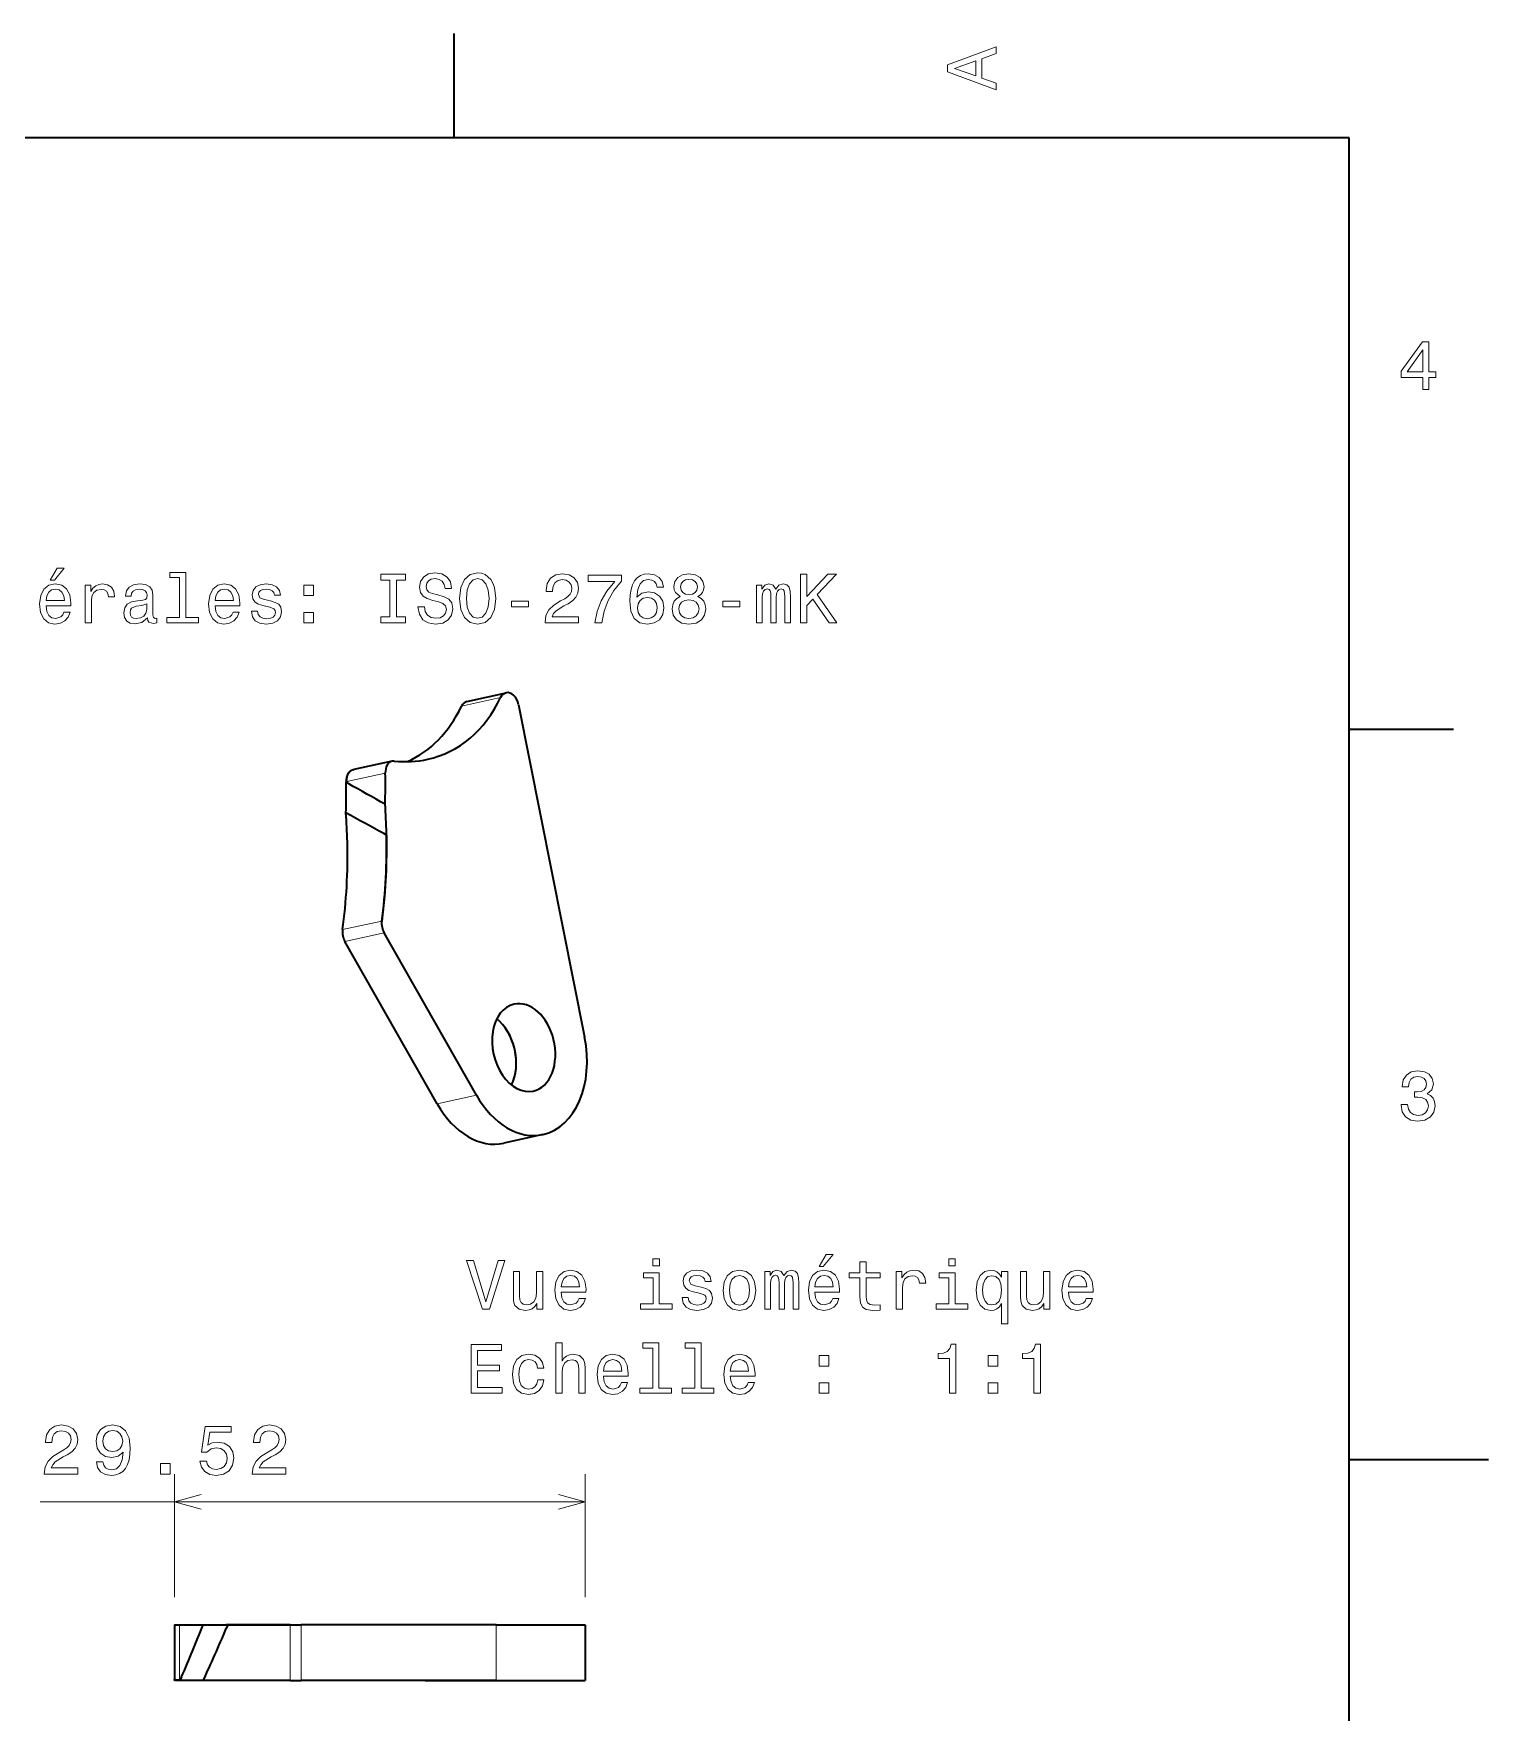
# Model space of a CAD drawing. Extents: x 0 to 297, y 0 to 210.
# Drawn here: x 192.5 to 297, y 86.8 to 207.5 of the extents above; entities that cross this region are included whole.
import ezdxf

# ---------------------------------------------------------------- set-up
doc = ezdxf.new("R2010")
doc.units = 0

msp = doc.modelspace()

# ---------------------------------------------------------------- linework, layer by layer
at = {"color": 7, "lineweight": 35, "ltscale": 0.1875}
for p, q in [((222.699997, 200), (222.699997, 207.5)), ((287, 157.5), (294.5, 157.5))]:
    msp.add_line(p, q, dxfattribs=at)
at = {"color": 7, "lineweight": 35}
for p, q in [((287, 200), (10, 200)), ((287, 10), (287, 200)), ((227.320129, 159.259521), (232.065796, 135.377075))]:
    msp.add_line(p, q, dxfattribs=at)
at = {"color": 7, "lineweight": 13, "ltscale": 0.072007}
msp.add_line((223.212158, 159.148926), (226.02478, 159.769531), dxfattribs=at)
at = {"color": 7, "lineweight": 35, "ltscale": 0.072007}
msp.add_line((223.608215, 159.495605), (226.420837, 160.116211), dxfattribs=at)
at = {"color": 7, "lineweight": 35, "ltscale": 0.001537}
msp.add_line((215.423645, 154.578003), (215.483704, 154.591187), dxfattribs=at)
at = {"color": 7, "lineweight": 35, "ltscale": 0.070479}
msp.add_line((218.236633, 155.19873), (215.483704, 154.591187), dxfattribs=at)
at = {"color": 7, "lineweight": 13, "ltscale": 0.001471}
msp.add_line((214.986389, 153.737305), (214.928711, 153.725708), dxfattribs=at)
at = {"color": 7, "lineweight": 13, "ltscale": 0.070533}
msp.add_line((217.741394, 154.346436), (214.986633, 153.737183), dxfattribs=at)
at = {"color": 7, "lineweight": 35, "ltscale": 0.005385}
msp.add_line((217.831543, 149.887329), (217.642761, 149.991089), dxfattribs=at)
at = {"color": 7, "lineweight": 13, "ltscale": 0.072005}
msp.add_line((217.490967, 143.708618), (214.678406, 143.088013), dxfattribs=at)
at = {"color": 7, "lineweight": 35, "ltscale": 0.000185}
msp.add_line((217.490051, 143.701294), (217.491089, 143.708618), dxfattribs=at)
at = {"color": 7, "lineweight": 13, "ltscale": 0.072009}
for p, q in [((217.659424, 142.848511), (214.846741, 142.227783)), ((221.477356, 130.570801), (224.290039, 131.191528))]:
    msp.add_line(p, q, dxfattribs=at)
at = {"color": 7, "lineweight": 35, "ltscale": 0.335271}
for p, q in [((224.290039, 131.191528), (217.659424, 142.848511)), ((221.477356, 130.570801), (214.846741, 142.227783))]:
    msp.add_line(p, q, dxfattribs=at)
at = {"color": 7, "lineweight": 35, "ltscale": 0.072008}
msp.add_line((229.068481, 128.360352), (226.255859, 127.739624), dxfattribs=at)
at = {"color": 7, "lineweight": 35, "ltscale": 0.25}
msp.add_line((287, 105), (297, 105), dxfattribs=at)
at = {"color": 7, "lineweight": 13, "ltscale": 0.221277}
for p, q in [((202.5923, 95.108627), (202.5923, 103.959702)), ((232.11557, 95.108627), (232.11557, 103.959702))]:
    msp.add_line(p, q, dxfattribs=at)
at = {"color": 7, "lineweight": 13}
msp.add_line((192.952026, 101.959702), (232.11557, 101.959702), dxfattribs=at)
at = {"color": 7, "lineweight": 35, "ltscale": 0.008946}
for p, q in [((202.5923, 93.108627), (202.950134, 93.108627)), ((202.950134, 89.108627), (202.5923, 89.108627))]:
    msp.add_line(p, q, dxfattribs=at)
at = {"color": 7, "lineweight": 35, "ltscale": 0.097906}
msp.add_line((202.5923, 93.108627), (202.5923, 89.192383), dxfattribs=at)
at = {"color": 7, "lineweight": 35, "ltscale": 0.04281}
msp.add_line((202.950134, 93.108627), (204.662521, 93.108627), dxfattribs=at)
at = {"color": 7, "lineweight": 13, "ltscale": 0.097943}
msp.add_line((202.950134, 93.108627), (202.951141, 89.190918), dxfattribs=at)
at = {"color": 7, "lineweight": 35, "ltscale": 0.041439}
msp.add_line((204.662521, 93.108627), (206.320099, 93.108627), dxfattribs=at)
at = {"color": 7, "lineweight": 35, "ltscale": 0.114506}
for p, q in [((210.900345, 93.108627), (206.320099, 93.108627)), ((210.90033, 89.108627), (206.320099, 89.108627))]:
    msp.add_line(p, q, dxfattribs=at)
at = {"color": 7, "lineweight": 35, "ltscale": 0.007179}
msp.add_line((206.433319, 93.107468), (206.320099, 92.843582), dxfattribs=at)
at = {"color": 7, "lineweight": 35, "ltscale": 0.111675}
msp.add_line((206.433319, 93.107468), (210.90033, 93.10849), dxfattribs=at)
at = {"color": 7, "lineweight": 13, "ltscale": 0.099997}
msp.add_line((210.90033, 93.10849), (210.90033, 89.108627), dxfattribs=at)
at = {"color": 7, "lineweight": 35, "ltscale": 0.000121}
msp.add_line((210.905167, 93.108627), (210.900345, 93.108627), dxfattribs=at)
at = {"color": 7, "lineweight": 35, "ltscale": 0.019579}
msp.add_line((210.905167, 93.108627), (211.688339, 93.108627), dxfattribs=at)
at = {"color": 7, "lineweight": 35, "ltscale": 0.350681}
for p, q in [((225.715576, 93.108627), (211.688339, 93.108627)), ((225.715576, 89.108627), (211.688339, 89.108627))]:
    msp.add_line(p, q, dxfattribs=at)
at = {"color": 7, "lineweight": 13, "ltscale": 0.1}
for p, q in [((211.688339, 93.108627), (211.688339, 89.108627)), ((225.715576, 89.108627), (225.715576, 93.108627))]:
    msp.add_line(p, q, dxfattribs=at)
at = {"color": 7, "lineweight": 35, "ltscale": 0.16}
for p, q in [((225.715576, 93.108627), (232.11557, 93.108627)), ((225.715576, 89.108627), (232.11557, 89.108627))]:
    msp.add_line(p, q, dxfattribs=at)
at = {"color": 7, "lineweight": 35, "ltscale": 0.1}
msp.add_line((232.11557, 93.108627), (232.11557, 89.108627), dxfattribs=at)
at = {"color": 7, "lineweight": 13, "ltscale": 0.008971}
msp.add_line((202.950943, 89.190918), (202.592117, 89.192383), dxfattribs=at)
at = {"color": 7, "lineweight": 35, "ltscale": 0.002094}
msp.add_line((202.5923, 89.108627), (202.5923, 89.192383), dxfattribs=at)
at = {"color": 7, "lineweight": 13, "ltscale": 0.002057}
msp.add_line((202.950943, 89.190918), (202.950134, 89.108627), dxfattribs=at)
at = {"color": 7, "lineweight": 35, "ltscale": 0.042828}
msp.add_line((204.663269, 89.108627), (202.950134, 89.108627), dxfattribs=at)
at = {"color": 7, "lineweight": 35, "ltscale": 0.041421}
msp.add_line((206.320099, 89.108627), (204.663269, 89.108627), dxfattribs=at)
at = {"color": 7, "lineweight": 35, "ltscale": 0.0197}
msp.add_line((210.90033, 89.108627), (211.688339, 89.108627), dxfattribs=at)
at = {"color": 7, "lineweight": 35, "ltscale": 0.253505}
msp.add_line((220.61557, 89.108627), (230.755753, 89.108627), dxfattribs=at)
at = {"color": 7, "lineweight": 13}
for points in [[(261.633209, 203.466858), (261.633209, 203.930847), (260.604401, 204.298996), (260.604401, 205.695969), (261.633209, 206.064133), (261.633209, 206.538193), (258.128174, 205.257217), (258.128174, 204.742798)], [(260.17572, 204.460388), (258.632477, 205), (260.17572, 205.539627)], [(292.277374, 181.916794), (292.731262, 181.916794), (292.731262, 182.784225), (293.23056, 182.784225), (293.23056, 183.187683), (292.731262, 183.187683), (292.731262, 185.341141), (292.272339, 185.341141), (290.739197, 183.228027), (290.739197, 182.784225), (292.277374, 182.784225)], [(291.162842, 183.187683), (292.277374, 184.756134), (292.277374, 183.187683)], [(193.674347, 168.219742), (193.971893, 168.219742), (194.672913, 169.077087), (194.178665, 169.077087)], [(193.366714, 166.368881), (195.141922, 166.368881), (195.146973, 166.575653), (195.066284, 167.155624), (194.844376, 167.58934), (194.491348, 167.851578), (194.022339, 167.947403), (193.5634, 167.846542), (193.210373, 167.564117), (192.983429, 167.105194), (192.90274, 166.5), (192.978378, 165.879684), (193.205322, 165.425797), (193.553314, 165.143372), (194.007202, 165.047546), (194.400574, 165.113113), (194.723343, 165.284576), (194.960373, 165.556915), (195.096542, 165.920029), (194.657776, 165.920029), (194.567001, 165.718292), (194.435883, 165.567001), (194.062683, 165.445969), (193.775208, 165.501434), (193.55835, 165.677948), (193.417145, 165.965424), (193.366714, 166.353745)], [(196.180832, 165.143372), (196.624634, 165.143372), (196.624634, 166.691635), (196.670029, 167.064835), (196.806183, 167.332138), (197.028091, 167.493515), (197.325638, 167.548996), (197.547546, 167.513687), (197.713974, 167.412827), (197.814835, 167.241348), (197.850143, 167.009369), (198.298981, 167.009369), (198.238464, 167.417862), (198.072037, 167.710373), (197.794662, 167.886887), (197.416412, 167.947403), (197.15921, 167.907059), (196.937317, 167.806198), (196.740631, 167.63472), (196.58429, 167.40274), (196.58429, 167.851578), (196.180832, 167.851578)], [(200.65921, 165.496399), (200.65921, 165.481262), (200.684433, 165.309799), (200.760071, 165.188766), (201.077805, 165.092941), (201.324921, 165.133286), (201.324921, 165.476227), (201.219009, 165.46109), (201.077805, 165.526657), (201.052582, 165.728394), (201.052582, 167.130402), (200.992065, 167.48848), (200.815552, 167.740631), (200.507919, 167.891937), (200.074203, 167.947403), (199.650574, 167.886887), (199.337891, 167.715424), (199.141205, 167.44812), (199.075638, 167.095108), (199.075638, 167.064835), (199.47406, 167.064835), (199.509369, 167.276657), (199.620316, 167.427948), (199.801865, 167.518738), (200.059067, 167.554031), (200.306183, 167.528824), (200.482697, 167.453171), (200.588608, 167.322052), (200.623917, 167.140488), (200.603745, 166.92868), (200.523041, 166.822769), (200.32132, 166.772339), (199.943085, 166.731995), (199.509369, 166.641205), (199.201721, 166.479828), (199.020172, 166.227661), (198.964691, 165.854462), (199.015121, 165.521606), (199.171463, 165.27449), (199.42363, 165.118149), (199.771606, 165.062683), (200.240631, 165.168594)], [(202.969009, 168.391205), (202.969009, 165.516571), (202.056183, 165.516571), (202.056183, 165.143372), (204.320602, 165.143372), (204.320602, 165.516571), (203.412811, 165.516571), (203.412811, 168.764404), (202.273041, 168.764404), (202.273041, 168.391205)], [(205.510803, 166.368881), (207.286011, 166.368881), (207.291061, 166.575653), (207.210358, 167.155624), (206.988464, 167.58934), (206.635437, 167.851578), (206.166412, 167.947403), (205.707489, 167.846542), (205.354462, 167.564117), (205.127518, 167.105194), (205.046814, 166.5), (205.122467, 165.879684), (205.349411, 165.425797), (205.697403, 165.143372), (206.151291, 165.047546), (206.544662, 165.113113), (206.867432, 165.284576), (207.104462, 165.556915), (207.240631, 165.920029), (206.801865, 165.920029), (206.71109, 165.718292), (206.579956, 165.567001), (206.206757, 165.445969), (205.919296, 165.501434), (205.702438, 165.677948), (205.561234, 165.965424), (205.510803, 166.353745)], [(209.484863, 166.721909), (209.056183, 166.822769), (208.738464, 166.938766), (208.632553, 167.175797), (208.662811, 167.342224), (208.768723, 167.463257), (208.940186, 167.53891), (209.187317, 167.569168), (209.424347, 167.53891), (209.610947, 167.44812), (209.731979, 167.311966), (209.78241, 167.130402), (210.216125, 167.130402), (210.216125, 167.140488), (210.140472, 167.468292), (209.933716, 167.72551), (209.610947, 167.886887), (209.187317, 167.947403), (208.758636, 167.886887), (208.445953, 167.720459), (208.249268, 167.473343), (208.188751, 167.16066), (208.234146, 166.858063), (208.375351, 166.646255), (208.60733, 166.494949), (208.945236, 166.389053), (209.439468, 166.268005), (209.742065, 166.141937), (209.822754, 166.041061), (209.853012, 165.889771), (209.807632, 165.703171), (209.686584, 165.561966), (209.489899, 165.471176), (209.227661, 165.440918), (208.950287, 165.471176), (208.74855, 165.577087), (208.612381, 165.748566), (208.556915, 165.985596), (208.128235, 165.985596), (208.198837, 165.582138), (208.405609, 165.289627), (208.733429, 165.113113), (209.187317, 165.047546), (209.661377, 165.113113), (210.009354, 165.289627), (210.221176, 165.572052), (210.296814, 165.940201), (210.241348, 166.257919), (210.085007, 166.474777), (209.827805, 166.615997)], [(211.890472, 167.100143), (212.586441, 167.100143), (212.586441, 167.851578), (211.890472, 167.851578)], [(218.078522, 165.567001), (217.432983, 165.567001), (217.432983, 165.143372), (219.188019, 165.143372), (219.188019, 165.567001), (218.542496, 165.567001), (218.542496, 168.219742), (219.188019, 168.219742), (219.188019, 168.643372), (217.432983, 168.643372), (217.432983, 168.219742), (218.078522, 168.219742)], [(220.549713, 166.298264), (220.090759, 166.298264), (220.191635, 165.763687), (220.443787, 165.370316), (220.832123, 165.133286), (221.356628, 165.047546), (221.876068, 165.128235), (222.264404, 165.350143), (222.51152, 165.69812), (222.602295, 166.157059), (222.526642, 166.570602), (222.314835, 166.837891), (221.971893, 167.014404), (221.51297, 167.145538), (221.119598, 167.241348), (220.862381, 167.35231), (220.716125, 167.513687), (220.670746, 167.765854), (220.716125, 167.992798), (220.84726, 168.164261), (221.048981, 168.280258), (221.326355, 168.320602), (221.60878, 168.270172), (221.830688, 168.134003), (221.976929, 167.907059), (222.047546, 167.599426), (222.50647, 167.599426), (222.50647, 167.609512), (222.425781, 168.083572), (222.188751, 168.4366), (221.815552, 168.658508), (221.311234, 168.734146), (220.85733, 168.658508), (220.504303, 168.446686), (220.277374, 168.118881), (220.196686, 167.695251), (220.262238, 167.317001), (220.453888, 167.059799), (220.75647, 166.888321), (221.170013, 166.757202), (221.578522, 166.641205), (221.886169, 166.530258), (222.072754, 166.368881), (222.138321, 166.106628), (222.077805, 165.83934), (221.921463, 165.637604), (221.684433, 165.51152), (221.376801, 165.471176), (221.033844, 165.526657), (220.771606, 165.688034), (220.605179, 165.950287)], [(223.086456, 166.893372), (223.177231, 166.106628), (223.439484, 165.526657), (223.847977, 165.168594), (224.382568, 165.047546), (224.912109, 165.168594), (225.325653, 165.526657), (225.582855, 166.106628), (225.678665, 166.893372), (225.582855, 167.675079), (225.471893, 167.992798), (225.325653, 168.255035), (224.912109, 168.613113), (224.659943, 168.703888), (224.382568, 168.739197), (223.842926, 168.613113), (223.434433, 168.260086), (223.177231, 167.680115)], [(223.570602, 166.893372), (223.626068, 167.503601), (223.792511, 167.952454), (224.049713, 168.224777), (224.382568, 168.320602), (224.710358, 168.224777), (224.967575, 167.947403), (225.134003, 167.498566), (225.194519, 166.893372), (225.134003, 166.283142), (224.967575, 165.83429), (224.710358, 165.561966), (224.382568, 165.471176), (224.049713, 165.561966), (223.792511, 165.83429), (223.626068, 166.278091)], [(229.22406, 165.143372), (231.629684, 165.143372), (231.629684, 165.577087), (229.728394, 165.577087), (229.83429, 165.814117), (230.015854, 166.010803), (230.575653, 166.368881), (230.873199, 166.520172), (231.206055, 166.73703), (231.443085, 166.989197), (231.579254, 167.286743), (231.629684, 167.624634), (231.543945, 168.048264), (231.306915, 168.381119), (230.943802, 168.592941), (230.474792, 168.668594), (229.990631, 168.582855), (229.622482, 168.345825), (229.385437, 167.967575), (229.304749, 167.468292), (229.304749, 167.39769), (229.763687, 167.39769), (229.763687, 167.438034), (229.809082, 167.780975), (229.945251, 168.033142), (230.162109, 168.194519), (230.44957, 168.25), (230.742065, 168.19957), (230.958923, 168.073486), (231.100143, 167.876801), (231.150574, 167.629684), (231.115265, 167.39769), (231.019455, 167.201004), (230.858063, 167.029541), (230.636169, 166.878235), (230.338623, 166.716858), (229.844391, 166.404175), (229.496399, 166.07132), (229.289627, 165.667862), (229.22406, 165.158508)], [(232.789627, 165.143372), (233.298996, 165.143372), (233.465424, 165.97551), (233.757935, 166.752167), (234.171478, 167.473343), (234.71109, 168.149139), (234.71109, 168.567719), (232.310516, 168.567719), (232.310516, 168.108795), (234.226959, 168.108795), (233.672195, 167.427948), (233.253601, 166.716858), (232.96109, 165.960373)], [(237.73703, 167.700287), (237.64122, 168.108795), (237.419312, 168.411377), (237.076385, 168.603027), (236.632568, 168.668594), (236.335022, 168.633286), (236.07782, 168.53746), (235.850861, 168.381119), (235.659225, 168.159225), (235.507935, 167.881851), (235.396973, 167.543945), (235.326385, 167.145538), (235.306213, 166.696686), (235.386902, 165.980545), (235.634003, 165.46109), (236.032425, 165.148422), (236.577087, 165.042511), (237.066284, 165.133286), (237.439484, 165.370316), (237.681564, 165.743515), (237.767303, 166.217575), (237.681564, 166.696686), (237.449585, 167.064835), (237.091507, 167.296829), (236.647705, 167.377518), (236.168594, 167.276657), (235.810516, 166.989197), (235.886169, 167.543945), (236.047546, 167.942368), (236.294678, 168.179398), (236.637604, 168.260086), (236.889771, 168.219742), (237.081421, 168.113831), (237.207489, 167.937317), (237.273071, 167.700287)], [(238.937332, 167.029541), (238.680115, 166.888321), (238.503601, 166.691635), (238.39267, 166.444519), (238.357361, 166.146973), (238.438049, 165.69812), (238.670044, 165.350143), (239.048279, 165.128235), (239.562683, 165.042511), (240.072052, 165.128235), (240.450287, 165.350143), (240.682281, 165.69812), (240.768021, 166.146973), (240.727676, 166.444519), (240.621765, 166.691635), (240.440216, 166.888321), (240.188049, 167.029541), (240.389771, 167.150574), (240.530991, 167.317001), (240.61673, 167.518738), (240.646973, 167.765854), (240.566284, 168.123917), (240.354477, 168.411377), (240.011536, 168.597977), (239.562683, 168.668594), (239.108795, 168.597977), (238.765869, 168.411377), (238.549011, 168.123917), (238.473358, 167.765854), (238.498566, 167.518738), (238.584305, 167.317001)], [(238.952454, 167.72551), (238.992798, 167.947403), (239.113831, 168.118881), (239.305481, 168.224777), (239.562683, 168.265137), (239.81485, 168.224777), (240.0065, 168.118881), (240.127533, 167.947403), (240.172913, 167.72551), (240.127533, 167.498566), (240.0065, 167.322052), (239.81485, 167.206055), (239.562683, 167.170746), (239.305481, 167.21109), (239.113831, 167.322052), (238.992798, 167.498566)], [(244.414276, 165.143372), (244.822784, 165.143372), (244.822784, 166.953888), (244.847992, 167.226227), (244.923645, 167.422913), (245.039642, 167.53891), (245.190948, 167.58429), (245.311981, 167.543945), (245.39267, 167.443085), (245.433014, 167.271606), (245.448151, 167.044662), (245.448151, 165.143372), (245.831421, 165.143372), (245.831421, 166.953888), (245.856644, 167.221176), (245.932281, 167.417862), (246.053329, 167.53891), (246.20462, 167.58429), (246.325653, 167.543945), (246.406357, 167.443085), (246.456787, 167.044662), (246.456787, 165.143372), (246.865295, 165.143372), (246.865295, 167.014404), (246.840073, 167.40274), (246.759384, 167.700287), (246.597992, 167.881851), (246.335754, 167.947403), (246.028107, 167.846542), (245.791077, 167.554031), (245.604492, 167.841492), (245.291809, 167.947403), (245.004333, 167.846542), (244.807648, 167.564117), (244.807648, 167.851578), (244.414276, 167.851578)], [(247.576385, 165.143372), (248.040375, 165.143372), (248.040375, 166.389053), (248.453918, 166.832855), (249.628983, 165.143372), (250.193817, 165.143372), (248.781708, 167.170746), (250.153473, 168.643372), (249.538208, 168.643372), (248.040375, 167.02449), (248.040375, 168.643372), (247.576385, 168.643372)], [(193.366714, 166.742081), (193.42218, 167.090057), (193.55835, 167.34726), (193.765121, 167.503601), (194.03746, 167.559082), (194.304749, 167.503601), (194.51152, 167.34726), (194.637604, 167.090057), (194.682983, 166.742081)], [(205.510803, 166.742081), (205.566269, 167.090057), (205.702438, 167.34726), (205.90921, 167.503601), (206.181549, 167.559082), (206.448837, 167.503601), (206.655609, 167.34726), (206.781693, 167.090057), (206.827087, 166.742081)], [(226.80835, 166.298264), (228.028809, 166.298264), (228.028809, 166.696686), (226.80835, 166.696686)], [(237.278107, 166.21254), (237.222626, 165.894806), (237.081421, 165.65274), (236.854462, 165.491348), (236.572052, 165.440918), (236.274506, 165.491348), (236.047546, 165.64769), (235.901306, 165.889771), (235.855911, 166.207489), (235.906342, 166.520172), (236.047546, 166.757202), (236.279541, 166.908508), (236.592224, 166.963974), (236.864563, 166.908508), (237.081421, 166.762253), (237.222626, 166.525223)], [(238.841507, 166.157059), (238.886902, 166.424347), (239.033142, 166.626083), (239.260101, 166.757202), (239.562683, 166.802597), (239.860229, 166.757202), (240.087189, 166.626083), (240.233429, 166.424347), (240.283875, 166.157059), (240.233429, 165.869598), (240.087189, 165.65274), (239.860229, 165.51152), (239.562683, 165.466141), (239.260101, 165.51152), (239.033142, 165.65274), (238.886902, 165.869598)], [(241.988495, 166.298264), (243.208954, 166.298264), (243.208954, 166.696686), (241.988495, 166.696686)], [(200.60878, 166.091492), (200.548264, 165.829254), (200.386887, 165.627518), (200.144806, 165.496399), (199.84726, 165.451004), (199.655609, 165.476227), (199.51944, 165.556915), (199.433716, 165.69812), (199.408493, 165.894806), (199.428665, 166.07132), (199.509369, 166.197403), (199.832123, 166.338623), (200.240631, 166.399139), (200.60878, 166.520172)], [(211.890472, 165.143372), (212.586441, 165.143372), (212.586441, 165.894806), (211.890472, 165.894806)], [(290.729126, 130.51622), (290.729126, 130.480911), (290.809814, 129.996765), (291.046844, 129.633652), (291.420044, 129.401657), (291.914276, 129.315933), (292.438782, 129.401657), (292.832153, 129.623566), (293.08429, 129.976593), (293.175079, 130.430481), (293.134735, 130.728027), (293.023773, 130.970108), (292.842224, 131.156708), (292.600159, 131.292877), (292.927948, 131.565216), (293.043945, 131.998932), (292.968292, 132.392303), (292.751434, 132.68985), (292.398407, 132.87645), (291.914276, 132.942017), (291.460388, 132.861313), (291.112396, 132.63942), (290.885468, 132.286392), (290.809814, 131.817368), (290.809814, 131.782074), (291.258636, 131.782074), (291.299011, 132.104828), (291.430115, 132.336823), (291.641937, 132.478027), (291.939484, 132.528473), (292.201721, 132.488113), (292.393372, 132.382217), (292.509369, 132.210739), (292.554749, 131.97876), (292.509369, 131.731628), (292.388336, 131.565216), (292.176514, 131.46434), (291.889069, 131.434082), (291.692383, 131.439133), (291.692383, 131.04071), (291.939484, 131.050797), (292.257202, 131.005417), (292.494232, 130.884369), (292.635468, 130.687683), (292.685883, 130.430481), (292.630402, 130.13797), (292.484161, 129.921112), (292.252167, 129.784943), (291.944519, 129.739563), (291.626801, 129.789993), (291.394806, 129.941284), (291.248566, 130.183365), (291.193085, 130.51622)], [(248.911652, 118.886673), (249.209198, 118.886673), (249.910202, 119.744019), (249.41597, 119.744019)], [(225.848969, 119.315346), (224.971436, 116.334801), (224.06871, 119.315346), (223.5896, 119.315346), (224.719284, 115.810303), (225.223602, 115.810303), (226.328064, 119.315346)], [(229.051407, 118.518517), (228.607605, 118.518517), (228.607605, 116.955116), (228.557175, 116.592003), (228.410919, 116.329758), (228.183975, 116.168373), (227.886429, 116.117943), (227.649399, 116.158287), (227.498093, 116.27932), (227.412369, 116.486092), (227.392197, 116.778603), (227.392197, 118.518517), (226.948395, 118.518517), (226.948395, 116.738258), (226.963516, 116.380188), (227.059341, 116.082634), (227.351852, 115.810303), (227.820862, 115.714485), (228.073029, 115.749786), (228.289886, 115.840561), (228.476486, 115.996902), (228.627777, 116.223846), (228.627777, 115.810303), (229.051407, 115.810303)], [(230.387863, 117.035805), (232.163086, 117.035805), (232.168121, 117.242577), (232.087433, 117.822548), (231.86554, 118.256271), (231.512512, 118.518517), (231.043488, 118.614334), (230.584549, 118.513474), (230.231522, 118.231049), (230.004578, 117.772118), (229.923889, 117.166931), (229.999542, 116.546616), (230.226486, 116.09272), (230.574463, 115.810303), (231.028351, 115.714485), (231.421722, 115.780045), (231.744492, 115.951515), (231.981522, 116.223846), (232.117691, 116.58696), (231.67894, 116.58696), (231.58815, 116.385231), (231.457031, 116.233932), (231.083832, 116.1129), (230.796371, 116.168373), (230.579514, 116.344887), (230.438293, 116.632347), (230.387863, 117.020676)], [(237.428207, 116.183502), (237.428207, 118.427734), (236.288452, 118.427734), (236.288452, 118.0495), (236.984406, 118.0495), (236.984406, 116.183502), (236.07663, 116.183502), (236.07663, 115.810303), (238.346085, 115.810303), (238.346085, 116.183502)], [(237.443344, 119.431343), (236.974319, 119.431343), (236.974319, 118.927017), (237.443344, 118.927017)], [(240.433975, 117.388832), (240.00531, 117.4897), (239.687576, 117.60569), (239.581665, 117.84272), (239.611938, 118.009148), (239.717834, 118.130188), (239.889313, 118.205833), (240.136429, 118.236092), (240.373459, 118.205833), (240.560059, 118.115059), (240.681091, 117.978889), (240.731537, 117.797333), (241.165253, 117.797333), (241.165253, 117.807419), (241.0896, 118.135231), (240.882828, 118.392433), (240.560059, 118.553818), (240.136429, 118.614334), (239.707748, 118.553818), (239.395081, 118.38739), (239.198395, 118.140274), (239.137863, 117.827591), (239.183258, 117.525002), (239.324463, 117.313187), (239.556458, 117.161888), (239.894348, 117.055977), (240.388596, 116.934944), (240.691177, 116.808861), (240.771881, 116.708), (240.802139, 116.556702), (240.756744, 116.370102), (240.635712, 116.228889), (240.439026, 116.138115), (240.176773, 116.107857), (239.899399, 116.138115), (239.697662, 116.244019), (239.561493, 116.415489), (239.506027, 116.652519), (239.077347, 116.652519), (239.147949, 116.249062), (239.354721, 115.956558), (239.682541, 115.780045), (240.136429, 115.714485), (240.610489, 115.780045), (240.958466, 115.956558), (241.170288, 116.238976), (241.245941, 116.607132), (241.19046, 116.924858), (241.034119, 117.141716), (240.776917, 117.282928)], [(242.012512, 117.161888), (242.093201, 116.546616), (242.325195, 116.09272), (242.693344, 115.810303), (243.187576, 115.714485), (243.676773, 115.810303), (244.044922, 116.087677), (244.276917, 116.541573), (244.362656, 117.161888), (244.276917, 117.777161), (244.044922, 118.236092), (243.676773, 118.513474), (243.187576, 118.614334), (242.693344, 118.513474), (242.325195, 118.231049), (242.093201, 117.777161)], [(245.003143, 115.810303), (245.411652, 115.810303), (245.411652, 117.620819), (245.436859, 117.893158), (245.512512, 118.089844), (245.62851, 118.205833), (245.7798, 118.251228), (245.900833, 118.210876), (245.981537, 118.110016), (246.021881, 117.938545), (246.037003, 117.711601), (246.037003, 115.810303), (246.420288, 115.810303), (246.420288, 117.620819), (246.445511, 117.888115), (246.521149, 118.084801), (246.642197, 118.205833), (246.793488, 118.251228), (246.91452, 118.210876), (246.995224, 118.110016), (247.045654, 117.711601), (247.045654, 115.810303), (247.454147, 115.810303), (247.454147, 117.681343), (247.42894, 118.069672), (247.348236, 118.367218), (247.186859, 118.548775), (246.924622, 118.614334), (246.616974, 118.513474), (246.379944, 118.220963), (246.193344, 118.50843), (245.880661, 118.614334), (245.593201, 118.513474), (245.396515, 118.231049), (245.396515, 118.518517), (245.003143, 118.518517)], [(248.604004, 117.035805), (250.379227, 117.035805), (250.384262, 117.242577), (250.303574, 117.822548), (250.081665, 118.256271), (249.728653, 118.518517), (249.259628, 118.614334), (248.80069, 118.513474), (248.447662, 118.231049), (248.220718, 117.772118), (248.14003, 117.166931), (248.215683, 116.546616), (248.442627, 116.09272), (248.790604, 115.810303), (249.244492, 115.714485), (249.637863, 115.780045), (249.960632, 115.951515), (250.197662, 116.223846), (250.333832, 116.58696), (249.895081, 116.58696), (249.804291, 116.385231), (249.673172, 116.233932), (249.299973, 116.1129), (249.012512, 116.168373), (248.795654, 116.344887), (248.654434, 116.632347), (248.604004, 117.020676)], [(251.846802, 118.0495), (251.846802, 116.692871), (251.87706, 116.254105), (252.01828, 115.951515), (252.30069, 115.775002), (252.7798, 115.714485), (253.304291, 115.7397), (253.304291, 116.122986), (252.921005, 116.09272), (252.573029, 116.133072), (252.386429, 116.259148), (252.30574, 116.470963), (252.290604, 116.768517), (252.290604, 118.0495), (253.304291, 118.0495), (253.304291, 118.427734), (252.290604, 118.427734), (252.290604, 119.219528), (251.846802, 119.219528), (251.846802, 118.427734), (251.080231, 118.427734), (251.080231, 118.0495)], [(254.454147, 115.810303), (254.897949, 115.810303), (254.897949, 117.358574), (254.943344, 117.731773), (255.079514, 117.999062), (255.301407, 118.160446), (255.598969, 118.215919), (255.820862, 118.180618), (255.987289, 118.079758), (256.088165, 117.908287), (256.123474, 117.6763), (256.572296, 117.6763), (256.51178, 118.084801), (256.345367, 118.377304), (256.067993, 118.553818), (255.689743, 118.614334), (255.432541, 118.57399), (255.210632, 118.473129), (255.013947, 118.301659), (254.857605, 118.069672), (254.857605, 118.518517), (254.454147, 118.518517)], [(258.680359, 116.183502), (258.680359, 118.427734), (257.540588, 118.427734), (257.540588, 118.0495), (258.236572, 118.0495), (258.236572, 116.183502), (257.328796, 116.183502), (257.328796, 115.810303), (259.598236, 115.810303), (259.598236, 116.183502)], [(258.695496, 119.431343), (258.226471, 119.431343), (258.226471, 118.927017), (258.695496, 118.927017)], [(262.024048, 118.09993), (261.867676, 118.326874), (261.691193, 118.488258), (261.484406, 118.579033), (261.247375, 118.614334), (260.818695, 118.513474), (260.48584, 118.231049), (260.268982, 117.777161), (260.193329, 117.166931), (260.268982, 116.551659), (260.48584, 116.097763), (260.818695, 115.810303), (261.247375, 115.714485), (261.484406, 115.744743), (261.686127, 115.830475), (261.86264, 115.986816), (262.024048, 116.223846), (262.024048, 114.761314), (262.467834, 114.761314), (262.467834, 118.518517), (262.024048, 118.518517)], [(265.483673, 118.518517), (265.039886, 118.518517), (265.039886, 116.955116), (264.989441, 116.592003), (264.843201, 116.329758), (264.616241, 116.168373), (264.318695, 116.117943), (264.081665, 116.158287), (263.930359, 116.27932), (263.844635, 116.486092), (263.824463, 116.778603), (263.824463, 118.518517), (263.380676, 118.518517), (263.380676, 116.738258), (263.395782, 116.380188), (263.491608, 116.082634), (263.784119, 115.810303), (264.253143, 115.714485), (264.50531, 115.749786), (264.722168, 115.840561), (264.908752, 115.996902), (265.060059, 116.223846), (265.060059, 115.810303), (265.483673, 115.810303)], [(266.820129, 117.035805), (268.595367, 117.035805), (268.600403, 117.242577), (268.519714, 117.822548), (268.297791, 118.256271), (267.944763, 118.518517), (267.475769, 118.614334), (267.016815, 118.513474), (266.663788, 118.231049), (266.436859, 117.772118), (266.356171, 117.166931), (266.431824, 116.546616), (266.658752, 116.09272), (267.006744, 115.810303), (267.460632, 115.714485), (267.854004, 115.780045), (268.176758, 115.951515), (268.413788, 116.223846), (268.549957, 116.58696), (268.111206, 116.58696), (268.020416, 116.385231), (267.889313, 116.233932), (267.516113, 116.1129), (267.228638, 116.168373), (267.01178, 116.344887), (266.870575, 116.632347), (266.820129, 117.020676)], [(230.387863, 117.409004), (230.443344, 117.756989), (230.579514, 118.014191), (230.786285, 118.170532), (231.058624, 118.226006), (231.325912, 118.170532), (231.532684, 118.014191), (231.658768, 117.756989), (231.704147, 117.409004)], [(242.4664, 117.166931), (242.51178, 117.620819), (242.653, 117.948631), (242.879944, 118.15036), (243.187576, 118.220963), (243.490173, 118.15036), (243.717117, 117.953674), (243.858337, 117.620819), (243.908768, 117.166931), (243.858337, 116.708), (243.717117, 116.375145), (243.490173, 116.173416), (243.187576, 116.107857), (242.879944, 116.173416), (242.653, 116.375145), (242.51178, 116.708)], [(248.604004, 117.409004), (248.659485, 117.756989), (248.795654, 118.014191), (249.002426, 118.170532), (249.27475, 118.226006), (249.542053, 118.170532), (249.748825, 118.014191), (249.874908, 117.756989), (249.920288, 117.409004)], [(260.647217, 117.166931), (260.692627, 117.615776), (260.833832, 117.943588), (261.045654, 118.145317), (261.323029, 118.215919), (261.61554, 118.145317), (261.837433, 117.948631), (261.968567, 117.620819), (262.018982, 117.166931), (261.968567, 116.708), (261.837433, 116.380188), (261.61554, 116.178459), (261.323029, 116.1129), (261.045654, 116.178459), (260.833832, 116.380188), (260.692627, 116.713043)], [(266.820129, 117.409004), (266.87561, 117.756989), (267.01178, 118.014191), (267.218567, 118.170532), (267.490906, 118.226006), (267.758179, 118.170532), (267.964966, 118.014191), (268.091034, 117.756989), (268.136414, 117.409004)], [(223.912369, 109.763474), (226.131378, 109.763474), (226.131378, 110.187103), (224.376343, 110.187103), (224.376343, 111.372261), (225.939743, 111.372261), (225.939743, 111.790848), (224.376343, 111.790848), (224.376343, 112.839844), (226.091034, 112.839844), (226.091034, 113.263474), (223.912369, 113.263474)], [(228.688293, 111.57399), (229.12706, 111.57399), (229.036285, 111.977448), (228.819427, 112.295174), (228.481522, 112.491859), (228.04277, 112.567505), (227.558624, 112.466644), (227.19046, 112.184219), (226.958481, 111.725288), (226.877777, 111.110016), (226.95343, 110.499786), (227.180374, 110.045891), (227.538452, 109.763474), (228.027634, 109.667656), (228.461349, 109.743301), (228.799255, 109.955116), (229.031235, 110.287971), (229.132111, 110.731773), (228.708481, 110.731773), (228.632828, 110.449356), (228.491608, 110.237534), (228.289886, 110.106415), (228.04277, 110.066071), (227.735138, 110.13163), (227.513229, 110.333359), (227.37706, 110.661171), (227.331665, 111.125145), (227.37706, 111.579033), (227.518265, 111.906845), (227.745224, 112.108574), (228.04277, 112.179176), (228.305008, 112.133789), (228.501709, 112.017799), (228.632828, 111.826157)], [(229.999542, 109.763474), (230.443344, 109.763474), (230.443344, 111.326874), (230.488739, 111.684944), (230.634979, 111.947189), (230.861938, 112.108574), (231.16452, 112.16909), (231.406601, 112.11866), (231.557892, 111.982491), (231.633545, 111.755547), (231.658768, 111.452957), (231.658768, 109.763474), (232.10257, 109.763474), (232.10257, 111.543732), (232.082397, 111.901802), (231.991608, 112.199356), (231.694061, 112.471687), (231.230087, 112.567505), (230.977921, 112.532204), (230.761063, 112.436386), (230.579514, 112.285088), (230.443344, 112.078316), (230.443344, 113.384514), (229.999542, 113.384514)], [(233.423889, 110.988976), (235.199112, 110.988976), (235.204147, 111.195747), (235.123459, 111.775719), (234.90155, 112.209442), (234.548538, 112.471687), (234.079514, 112.567505), (233.620575, 112.466644), (233.267548, 112.184219), (233.040604, 111.725288), (232.959915, 111.120102), (233.035568, 110.499786), (233.262512, 110.045891), (233.610489, 109.763474), (234.064377, 109.667656), (234.457748, 109.733215), (234.780518, 109.904686), (235.017548, 110.177017), (235.153717, 110.540131), (234.714966, 110.540131), (234.624176, 110.338402), (234.493057, 110.187103), (234.119858, 110.066071), (233.832397, 110.121544), (233.61554, 110.298058), (233.474319, 110.585518), (233.423889, 110.973846)], [(236.954147, 113.011314), (236.954147, 110.136673), (236.041321, 110.136673), (236.041321, 109.763474), (238.30574, 109.763474), (238.30574, 110.136673), (237.397949, 110.136673), (237.397949, 113.384514), (236.258179, 113.384514), (236.258179, 113.011314)], [(239.990173, 113.011314), (239.990173, 110.136673), (239.077347, 110.136673), (239.077347, 109.763474), (241.341766, 109.763474), (241.341766, 110.136673), (240.433975, 110.136673), (240.433975, 113.384514), (239.294205, 113.384514), (239.294205, 113.011314)], [(242.531967, 110.988976), (244.307175, 110.988976), (244.312225, 111.195747), (244.231537, 111.775719), (244.009628, 112.209442), (243.656601, 112.471687), (243.187576, 112.567505), (242.728653, 112.466644), (242.375626, 112.184219), (242.148682, 111.725288), (242.067978, 111.120102), (242.143631, 110.499786), (242.370575, 110.045891), (242.718567, 109.763474), (243.172455, 109.667656), (243.565826, 109.733215), (243.888596, 109.904686), (244.125626, 110.177017), (244.26178, 110.540131), (243.823029, 110.540131), (243.732254, 110.338402), (243.60112, 110.187103), (243.227921, 110.066071), (242.94046, 110.121544), (242.723602, 110.298058), (242.582397, 110.585518), (242.531967, 110.973846)], [(248.911652, 111.720245), (249.607605, 111.720245), (249.607605, 112.471687), (248.911652, 112.471687)], [(258.276917, 109.763474), (258.73584, 109.763474), (258.73584, 113.288689), (258.392914, 113.288689), (258.302124, 112.981056), (258.120575, 112.774277), (257.843201, 112.653244), (257.4599, 112.6129), (257.4599, 112.254829), (258.276917, 112.254829)], [(261.055725, 111.720245), (261.751709, 111.720245), (261.751709, 112.471687), (261.055725, 112.471687)], [(264.348969, 109.763474), (264.807892, 109.763474), (264.807892, 113.288689), (264.464966, 113.288689), (264.374176, 112.981056), (264.192627, 112.774277), (263.915253, 112.653244), (263.531952, 112.6129), (263.531952, 112.254829), (264.348969, 112.254829)], [(233.423889, 111.362175), (233.47937, 111.710159), (233.61554, 111.967361), (233.822311, 112.123703), (234.094635, 112.179176), (234.361938, 112.123703), (234.56871, 111.967361), (234.694778, 111.710159), (234.740173, 111.362175)], [(242.531967, 111.362175), (242.587433, 111.710159), (242.723602, 111.967361), (242.930374, 112.123703), (243.202713, 112.179176), (243.470001, 112.123703), (243.676773, 111.967361), (243.802856, 111.710159), (243.848236, 111.362175)], [(248.911652, 109.763474), (249.607605, 109.763474), (249.607605, 110.514915), (248.911652, 110.514915)], [(261.055725, 109.763474), (261.751709, 109.763474), (261.751709, 110.514915), (261.055725, 110.514915)], [(193.239502, 103.959702), (195.645111, 103.959702), (195.645111, 104.393417), (193.743805, 104.393417), (193.849731, 104.630447), (194.031281, 104.827133), (194.591064, 105.185211), (194.888611, 105.336502), (195.221466, 105.55336), (195.458496, 105.805527), (195.594666, 106.103073), (195.645111, 106.440964), (195.559387, 106.864594), (195.322357, 107.197449), (194.959229, 107.409271), (194.490204, 107.484924), (194.006073, 107.399185), (193.637909, 107.162155), (193.400879, 106.783905), (193.32019, 106.284622), (193.32019, 106.21402), (193.779114, 106.21402), (193.779114, 106.254364), (193.824493, 106.597305), (193.960663, 106.849472), (194.177521, 107.010849), (194.464996, 107.06633), (194.757507, 107.0159), (194.974365, 106.889816), (195.11557, 106.69313), (195.166016, 106.446014), (195.130707, 106.21402), (195.034882, 106.017334), (194.873505, 105.845871), (194.651581, 105.694565), (194.354034, 105.533188), (193.859802, 105.220505), (193.51181, 104.88765), (193.305054, 104.484192), (193.239502, 103.974838)], [(196.995697, 104.827133), (197.07132, 104.428726), (197.288193, 104.121078), (197.631134, 103.929443), (198.085022, 103.858841), (198.382568, 103.894135), (198.649872, 103.984924), (198.876816, 104.141251), (199.068451, 104.363159), (199.219757, 104.640533), (199.330704, 104.983475), (199.396255, 105.376846), (199.421478, 105.830734), (199.335739, 106.54184), (199.088623, 107.061279), (198.695251, 107.373962), (198.155624, 107.484924), (197.661392, 107.394135), (197.288193, 107.152069), (197.046112, 106.77887), (196.965424, 106.309845), (197.046112, 105.825699), (197.283157, 105.457535), (197.636169, 105.225555), (198.085022, 105.149902), (198.559082, 105.245728), (198.91716, 105.538239), (198.836472, 104.978439), (198.675079, 104.580017), (198.427963, 104.342987), (198.090073, 104.267334), (197.82782, 104.302643), (197.636169, 104.413589), (197.510101, 104.590103), (197.459656, 104.827133)], [(208.183578, 103.959702), (210.589203, 103.959702), (210.589203, 104.393417), (208.687912, 104.393417), (208.793808, 104.630447), (208.975372, 104.827133), (209.535172, 105.185211), (209.832718, 105.336502), (210.165573, 105.55336), (210.402603, 105.805527), (210.538773, 106.103073), (210.589203, 106.440964), (210.503464, 106.864594), (210.266434, 107.197449), (209.90332, 107.409271), (209.434296, 107.484924), (208.95015, 107.399185), (208.582001, 107.162155), (208.344971, 106.783905), (208.264267, 106.284622), (208.264267, 106.21402), (208.723206, 106.21402), (208.723206, 106.254364), (208.7686, 106.597305), (208.90477, 106.849472), (209.121628, 107.010849), (209.409088, 107.06633), (209.701599, 107.0159), (209.918457, 106.889816), (210.059662, 106.69313), (210.110092, 106.446014), (210.074799, 106.21402), (209.978973, 106.017334), (209.817581, 105.845871), (209.595688, 105.694565), (209.298141, 105.533188), (208.803894, 105.220505), (208.455917, 104.88765), (208.249146, 104.484192), (208.183578, 103.974838)], [(197.45462, 106.314896), (197.505051, 106.627563), (197.646255, 106.87468), (197.868164, 107.031021), (198.155624, 107.086502), (198.453186, 107.031021), (198.68013, 106.87468), (198.821335, 106.632614), (198.876816, 106.319931), (198.821335, 106.002213), (198.68013, 105.765182), (198.448135, 105.618927), (198.140503, 105.568497), (197.863129, 105.618927), (197.646255, 105.765182), (197.505051, 105.997162)], [(204.427383, 104.872528), (204.53833, 104.458984), (204.785461, 104.136215), (205.148575, 103.934479), (205.612549, 103.858841), (206.121918, 103.949615), (206.520325, 104.196732), (206.772491, 104.590103), (206.868301, 105.094421), (206.782578, 105.563446), (206.540497, 105.93161), (206.162262, 106.16864), (205.673065, 106.254364), (205.294815, 106.193848), (205.002319, 106.02742), (205.143524, 106.970505), (206.676666, 106.970505), (206.676666, 107.384048), (204.805634, 107.384048), (204.528244, 105.528152), (204.931702, 105.528152), (205.224213, 105.765182), (205.597412, 105.850906), (205.920181, 105.795441), (206.167297, 105.634048), (206.323639, 105.386932), (206.37912, 105.069214), (206.323639, 104.751495), (206.162262, 104.504364), (205.915146, 104.348022), (205.597412, 104.292557), (205.330124, 104.32785), (205.123352, 104.443848), (204.972061, 104.625412), (204.896408, 104.872528)], [(201.594101, 103.959702), (202.29007, 103.959702), (202.29007, 104.711136), (201.594101, 104.711136)]]:
    msp.add_lwpolyline(points, close=True, dxfattribs=at)
at = {"color": 7, "lineweight": 35}
for points in [[(215.118958, 153.565308), (215.050659, 153.608032), (214.986389, 153.737305)], [(217.831543, 149.887329), (217.838501, 149.171021), (217.803406, 147.322632), (217.688965, 145.499634), (217.490967, 143.708618)], [(203.107391, 89.373627), (203.054047, 89.264648), (202.950943, 89.190918)]]:
    msp.add_lwpolyline(points, dxfattribs=at)
at = {"color": 7, "lineweight": 13}
for points in [[(204.524155, 102.477341), (202.5923, 101.959702), (204.524155, 101.442062)], [(230.183716, 101.442062), (232.11557, 101.959702), (230.183716, 102.477341)]]:
    msp.add_lwpolyline(points, dxfattribs=at)
at = {"color": 7, "lineweight": 35}
for centre, radius, start, end in [((219.187805, 162.806396), 7.639753, 264.020529, 282.166586), ((172.759583, 152.802124), 42.17921, 358.199476, 1.254679), ((85.640076, -80.047241), 267.094789, 60.360205, 61.002755), ((175.567627, 153.422974), 42.183796, 358.200929, 1.254436), ((174.348206, 148.994141), 43.493342, 1.367599, 4.093065), ((61.584106, -132.962891), 323.136566, 61.121785, 61.672087), ((171.560608, 148.372314), 43.468378, 1.369938, 4.095652), ((21.396454, 167.224945), 197.685843, 336.808018, 337.980647), ((24.189392, 171.404617), 198.351827, 335.487042, 336.667324)]:
    msp.add_arc(centre, radius, start, end, dxfattribs=at)
for centre, major_axis, ratio, start_param, end_param in [((216.063232, 169.80957), (5.943848, -14.086182), 0.672385, 6.1599519895, 6.8219767947), ((223.823669, 158.519043), (-0.215515, 0.976562), 0.693893, 6.2831506146, 7.0107055595), ((226.636353, 159.139771), (-0.215515, 0.976562), 0.693893, 6.2831506146, 7.0107055595), ((226.636353, 159.139771), (-0.215515, 0.976562), 0.693893, 4.6820673974, 6.2831506146), ((213.25061, 169.188843), (5.943848, -14.086182), 0.672385, 0.0160736469, 0.5387914872), ((215.639465, 153.601563), (0.215515, -0.976562), 0.693889, 3.1420155884, 4.4343377778), ((218.452087, 154.22229), (-0.215515, 0.976562), 0.693893, 6.2831609257, 7.5759769), ((218.452087, 154.22229), (-0.215515, 0.976562), 0.693893, 6.0600049613, 6.2831609257), ((207.883545, 151.649048), (1.635681, -20.694092), 0.474651, 1.1397832541, 1.4551403599), ((207.530701, 149.765259), (0.694519, -17.85144), 0.418208, 1.1712139602, 1.53471673), ((218.190552, 143.38269), (-0.215515, 0.976562), 0.693893, 1.0903651764, 1.9901138205), ((215.37793, 142.761963), (-0.215515, 0.976562), 0.693893, 1.0825359336, 1.9901138205), ((227.689392, 134.609985), (-0.689575, 3.124878), 0.693893, 0.0000396121, 3.1416322657), ((227.689392, 134.609985), (-0.689575, 3.124878), 0.693893, 4.7459571125, 6.2832249193), ((224.87677, 133.98938), (-0.689575, 3.124878), 0.693893, 3.8470687079, 5.5777895001), ((224.87677, 133.98938), (-0.689575, 3.124878), 0.693893, 4.7459571125, 5.5776014374), ((227.689392, 134.609985), (-0.689575, 3.124878), 0.693893, 3.1416322657, 4.7459571125), ((227.689392, 134.609985), (-1.37915, 6.249634), 0.693893, 3.1415816153, 4.6820673974), ((224.87677, 133.98938), (-0.689575, 3.124878), 0.693893, 3.8474102901, 4.7459571125), ((224.87677, 133.98938), (-1.37915, 6.249634), 0.693893, 1.9901138205, 3.1415816153), ((227.689392, 134.609985), (-1.37915, 6.249634), 0.693893, 1.9901138205, 3.1415816153)]:
    msp.add_ellipse(centre, major_axis=major_axis, ratio=ratio, start_param=start_param, end_param=end_param, dxfattribs=at)
at = {"color": 7, "lineweight": 13}
msp.add_ellipse((215.699341, 153.61438), major_axis=(0.216187, -0.976807), ratio=0.695888, start_param=3.1408463083, end_param=4.4349011663, dxfattribs=at)

doc.saveas('drawing.dxf')
